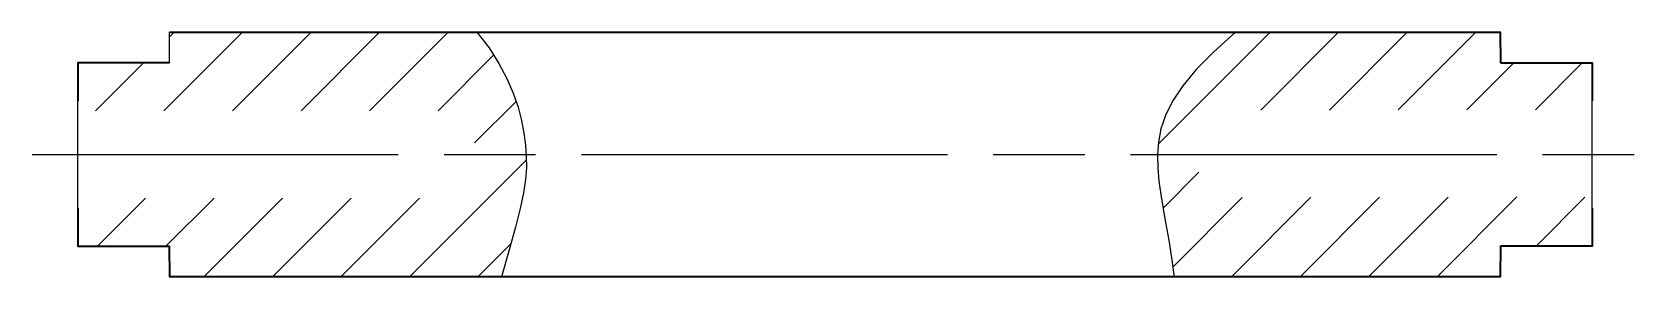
# Model space of a CAD drawing. Header units: millimetres. Extents: x 81.1 to 133.7, y 80 to 88.
import ezdxf

# ---------------------------------------------------------------- set-up
doc = ezdxf.new("R2010")
doc.units = ezdxf.units.MM
doc.linetypes.add('AM_ISO08W050', pattern=[18, 12, -1.5, 3, -1.5])
for name, color, linetype, lineweight in [('AM_4', 3, 'Continuous', 25), ('AM_7', 4, 'AM_ISO08W050', 25), ('AM_8', 1, 'Continuous', 25), ('основные', 7, 'Continuous', 35)]:
    doc.layers.add(name, color=color, linetype=linetype, lineweight=lineweight)

msp = doc.modelspace()

# ---------------------------------------------------------------- hatches: boundary and pattern name
at = {"layer": 'AM_8'}
h = msp.add_hatch(dxfattribs=at)
h.set_pattern_fill('ANSI31', color=256, scale=0.5)
h.paths.add_polyline_path([(96.645, 86.468), (96.383, 86.961), (96.059, 87.466), (95.664, 87.981), (85.585, 87.981), (85.585, 86.981), (82.585, 86.981), (82.585, 85.819), (82.823, 85.407), (94.985, 85.407), (95.808, 83.981), (97.276, 83.981), (97.254, 84.283), (97.203, 84.674), (97.123, 85.091), (97.009, 85.53), (96.852, 85.99)])
h.paths.add_polyline_path([(97.185, 82.727), (97.252, 83.163), (97.282, 83.551), (97.281, 83.916), (97.276, 83.981), (95.808, 83.981), (94.985, 82.556), (82.823, 82.556), (82.585, 82.144), (82.585, 80.981), (85.599, 80.981), (85.599, 79.981), (96.463, 79.981), (96.721, 80.869), (96.925, 81.605), (97.078, 82.216)])
h = msp.add_hatch(dxfattribs=at)
h.set_pattern_fill('ANSI31', color=256, scale=0.5)
h.paths.add_polyline_path([(132.208, 86.981), (129.208, 86.981), (129.194, 87.981), (120.524, 87.981), (119.807, 87.344), (119.234, 86.761), (118.791, 86.225), (118.46, 85.728), (118.228, 85.262), (118.079, 84.818), (117.997, 84.39), (117.967, 83.981), (118.967, 83.981), (119.798, 85.428), (131.96, 85.449), (132.208, 85.879)])
h.paths.add_polyline_path([(132.208, 82.18), (131.965, 82.598), (119.803, 82.577), (118.99, 83.981), (117.967, 83.981), (117.966, 83.968), (117.974, 83.545), (118.011, 83.114), (118.072, 82.668), (118.15, 82.201), (118.239, 81.705), (118.333, 81.175), (118.425, 80.602), (118.509, 79.981), (129.194, 79.981), (129.208, 80.981), (132.208, 80.981)])

# ---------------------------------------------------------------- linework, layer by layer
for p, q in [((85.585, 86.981), (85.585, 87.981)), ((82.585, 82.231), (82.585, 85.731)), ((132.208, 82.231), (132.208, 85.731)), ((85.599, 79.981), (85.599, 80.981))]:
    msp.add_line(p, q)
at = {"layer": 'AM_4'}
for points in [[(95.664, 87.981), (96.059, 87.466), (96.383, 86.961), (96.645, 86.468), (96.852, 85.99), (97.009, 85.53), (97.123, 85.091), (97.203, 84.674), (97.254, 84.283), (97.281, 83.916), (97.282, 83.551), (97.252, 83.163), (97.185, 82.727), (97.078, 82.216), (96.925, 81.605), (96.721, 80.869), (96.463, 79.981)], [(120.524, 87.981), (119.807, 87.344), (119.234, 86.761), (118.791, 86.225), (118.46, 85.728), (118.228, 85.262), (118.079, 84.818), (117.997, 84.39), (117.966, 83.968), (117.974, 83.545), (118.011, 83.114), (118.072, 82.668), (118.15, 82.201), (118.239, 81.705), (118.333, 81.175), (118.425, 80.602), (118.509, 79.981)]]:
    msp.add_lwpolyline(points, dxfattribs=at)
at = {"layer": 'AM_7'}
msp.add_line((81.085, 83.981), (133.708, 83.981), dxfattribs=at)
at = {"layer": 'основные'}
for points in [[(85.585, 87.981), (129.194, 87.981), (129.208, 86.981)], [(85.585, 86.981), (85.585, 86.981), (82.585, 86.981), (82.585, 85.731)], [(129.208, 86.981), (129.208, 86.981), (132.208, 86.981), (132.208, 85.731)], [(82.585, 82.231), (82.585, 80.981), (85.585, 80.981), (85.585, 80.981)], [(132.208, 82.231), (132.208, 80.981), (129.208, 80.981), (129.208, 80.981)], [(129.208, 80.981), (129.194, 79.981), (85.599, 79.981), (85.585, 80.981)]]:
    msp.add_lwpolyline(points, dxfattribs=at)

doc.saveas('drawing.dxf')
